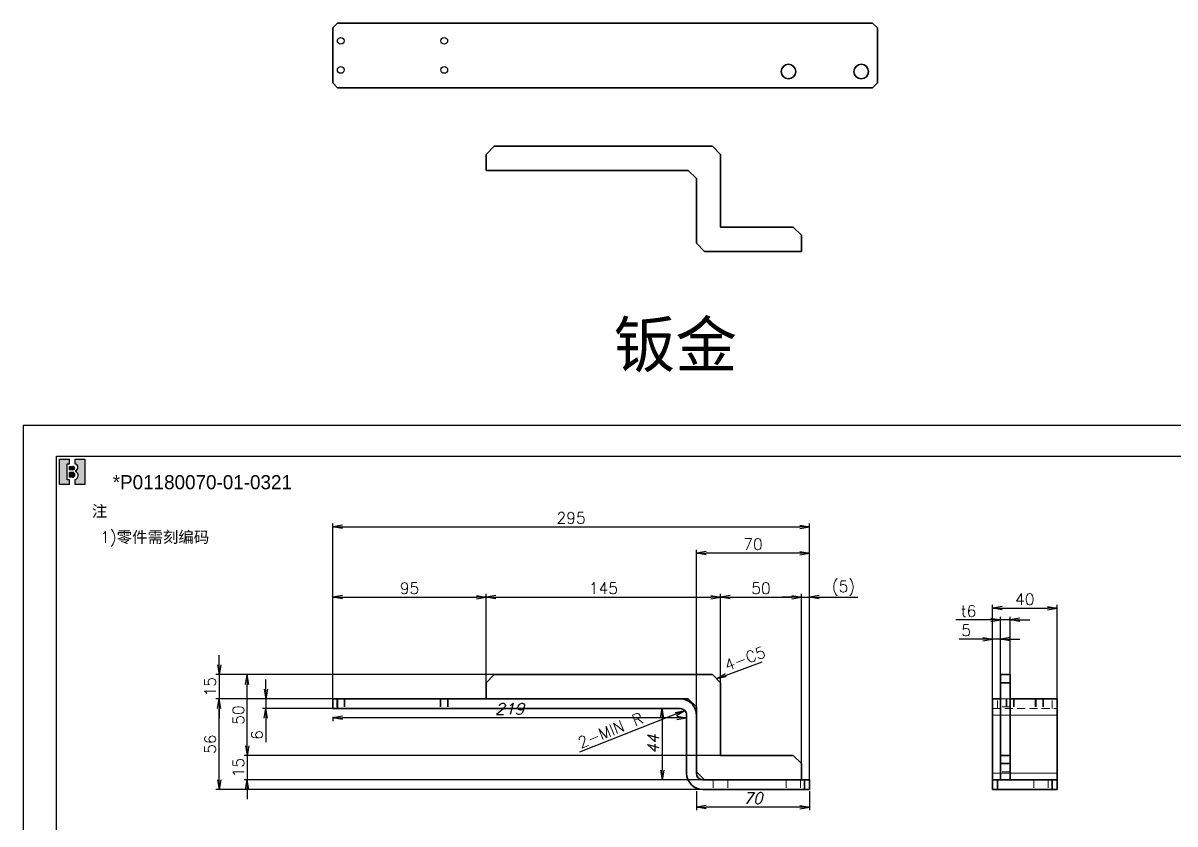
# Model space of a CAD drawing. Header units: inches. Extents: x 21 to 8642, y -3779 to 2137.
# Drawn here: x 2697 to 3410, y -2285 to -1790 of the extents above; entities that cross this region are included whole.
import ezdxf

# ---------------------------------------------------------------- set-up
doc = ezdxf.new("R2010")
doc.units = ezdxf.units.IN
doc.header["$MEASUREMENT"] = 0
doc.linetypes.add('HIDDEN-HOKUTO', pattern=[3.8, 2.5, -1.3])
doc.layers.add('AM_HID', color=1, linetype='HIDDEN-HOKUTO', lineweight=25)
doc.layers.add('title_frame', color=7, linetype='Continuous')
doc.layers.add('word_dim', color=253, linetype='Continuous')
doc.styles.add('DIM_FONT', font='romans.shx', dxfattribs={"oblique": 15})
doc.styles.get("Standard").update_dxf_attribs({"font": 'txt', "bigfont": 'gbcbig.shx'})
doc.dimstyles.new('SCALE-1-2$0', dxfattribs={"dimscale": 2, "dimtxt": 3.5, "dimasz": 3, "dimexe": 1, "dimexo": 0.5, "dimgap": 1, "dimtad": 3, "dimdec": 1, "dimdsep": 46, "dimtxsty": 'DIM_FONT', "dimblk1": 'OPEN', "dimblk2": 'OPEN', "dimsah": 1, "dimcen": 0, "dimclrd": 256, "dimclre": 256, "dimclrt": 7, "dimazin": 2, "dimtm": 1e-09, "dimtfac": 0.6, "dimtmove": 0, "dimatfit": 3, "dimldrblk": 'OPEN', "dimfxl": 1, "dimtolj": 2, "dimarcsym": 0})
doc.dimstyles.new('STANDARD1-2', dxfattribs={"dimscale": 2, "dimtxt": 3.5, "dimasz": 3, "dimexe": 1, "dimexo": 0, "dimgap": 1, "dimtad": 3, "dimdsep": 46, "dimtxsty": 'Standard', "dimblk1": 'OPEN', "dimblk2": 'OPEN', "dimsah": 1, "dimcen": 0, "dimclrd": 256, "dimclre": 256, "dimclrt": 3, "dimadec": 0, "dimazin": 0, "dimtfac": 1, "dimtmove": 0, "dimatfit": 3, "dimldrblk": 'OPEN', "dimfxl": 1, "dimtolj": 1, "dimtzin": 0, "dimarcsym": 0})

# ---------------------------------------------------------------- blocks, each defined once
blk = doc.blocks.new('B機密ﾏｰｸ')
blk.add_hatch(color=1).paths.add_polyline_path([(0.3999999986702711, 0.8149999997779807), (0.3999999986702711, 0.9999999997779806), (-1.3297288e-09, 0.9999999997779806), (-1.3297288e-09, -2.220193e-10), (0.3999999986702711, -2.220193e-10), (0.3999999986702711, 0.1849999997779807), (0.2999999986702711, 0.1849999997779807), (0.2999999986702711, 0.8149999997779807)])
h = blk.add_hatch(color=1)
edge = h.paths.add_edge_path()
edge.add_line((0.5999999986702714, 0.9999999997779806), (0.5999999986702718, 0.8142220507965398))
edge.add_arc((0.5849999986702712, 0.6699999997779816), 0.1449999999999991, -5.115907697472721e-13, 84.06222754839428, ccw=False)
edge.add_arc((0.5849999986702707, 0.6699999997779802), 0.1449999999999993, -69.82872865353448, 1.1368683772161603e-13, ccw=False)
edge.add_line((0.6349999986702715, 0.5338934238898192), (0.6349999986702711, 0.5120827805020305))
edge.add_arc((0.5699999986702688, 0.3549999997779789), 0.1700000000000021, 3.979039320256561e-13, 67.5204943905955, ccw=False)
edge.add_arc((0.5699999986702724, 0.3549999997779802), 0.1699999999999993, -79.83575137827683, 0, ccw=False)
edge.add_line((0.5999999986702714, 0.1876679944711657), (0.5999999986702714, -2.220192918400699e-10))
edge.add_line((0.5999999986702714, -2.220193e-10), (0.9999999986702712, -2.220193e-10))
edge.add_line((0.9999999986702712, -2.220193e-10), (0.9999999986702712, 0.9999999997779806))
edge.add_line((0.9999999986702712, 0.9999999997779806), (0.5999999986702714, 0.9999999997779806))
h = blk.add_hatch(color=1)
edge = h.paths.add_edge_path()
edge.add_arc((0.5299999986702706, 0.6449999997779808), 0.07, 359.9999999999989, 450)
edge.add_line((0.5299999986702706, 0.7149999997779806), (0.3999999986702711, 0.7149999997779806))
edge.add_line((0.3999999986702711, 0.7149999997779806), (0.3999999986702711, 0.5749999997779809))
edge.add_line((0.3999999986702711, 0.5749999997779809), (0.5299999986702701, 0.5749999997779809))
edge.add_arc((0.5299999986702701, 0.6449999997779808), 0.07, 270, 359.9999999999999)
h = blk.add_hatch(color=1)
edge = h.paths.add_edge_path()
edge.add_arc((0.5149999986702705, 0.3799999997779802), 0.095, 1.018e-13, 90)
edge.add_line((0.5149999986702705, 0.4749999997779804), (0.3999999986702711, 0.4749999997779808))
edge.add_line((0.3999999986702711, 0.4749999997779808), (0.3999999986702711, 0.2849999997779809))
edge.add_line((0.3999999986702711, 0.2849999997779809), (0.5149999986702718, 0.2849999997779809))
edge.add_arc((0.5149999986702718, 0.379999999777981), 0.095, 270, 360.0000000000003)
at = {"color": 1}
for p, q in [((-1.3297288e-09, -2.220193e-10), (-1.3297288e-09, 0.9999999997779806)), ((-1.3297288e-09, 0.9999999997779806), (0.3999999986702711, 0.9999999997779806)), ((0.3999999986702711, 0.8149999997779807), (0.3999999986702711, 0.9999999997779806)), ((0.5999999986702714, 0.9999999997779806), (0.5999999986702718, 0.8142220507965398)), ((0.5999999986702714, 0.9999999997779806), (0.9999999986702712, 0.9999999997779806)), ((0.9999999986702712, 0.9999999997779806), (0.9999999986702712, -2.220193e-10)), ((0.2999999986702711, 0.8149999997779807), (0.3999999986702711, 0.8149999997779807)), ((0.2999999986702711, 0.1849999997779807), (0.2999999986702711, 0.8149999997779807)), ((0.3999999986702711, 0.7149999997779806), (0.5299999986702706, 0.7149999997779806)), ((0.3999999986702711, 0.5749999997779809), (0.3999999986702711, 0.7149999997779806)), ((0.5299999986702701, 0.5749999997779809), (0.3999999986702711, 0.5749999997779809)), ((0.5149999986702705, 0.4749999997779804), (0.3999999986702711, 0.4749999997779808)), ((0.3999999986702711, 0.2849999997779809), (0.3999999986702711, 0.4749999997779808)), ((0.5699999986702711, 0.5249999997779802), (0.5699999986702716, 0.5249999997779807)), ((0.5999999986702705, 0.6449999997779794), (0.59999999867027, 0.6449999997779803)), ((0.6349999986702715, 0.5338934238898192), (0.6349999986702711, 0.5120827805020305)), ((0.7299999986702704, 0.6699999997779807), (0.7299999986702704, 0.6699999997779802)), ((0.3999999986702711, 0.1849999997779807), (0.2999999986702711, 0.1849999997779807)), ((0.5149999986702718, 0.2849999997779809), (0.3999999986702711, 0.2849999997779809)), ((0.3999999986702711, -2.220193e-10), (0.3999999986702711, 0.1849999997779807)), ((0.5999999986702714, 0.1876679944711657), (0.5999999986702714, -2.220193e-10)), ((0.6099999986702707, 0.3799999997779806), (0.609999998670272, 0.3799999997779815)), ((0.739999998670271, 0.3549999997779802), (0.739999998670271, 0.3549999997779802)), ((0.3999999986702711, -2.220193e-10), (-1.3297288e-09, -2.220193e-10)), ((0.9999999986702712, -2.220193e-10), (0.5999999986702714, -2.220193e-10))]:
    blk.add_line(p, q, dxfattribs=at)
for centre, radius, start, end in [((0.5149999986702705, 0.3799999997779802), 0.095, 1.018e-13, 90), ((0.5299999986702706, 0.6449999997779808), 0.07, 359.9999999999989, 90), ((0.5299999986702701, 0.6449999997779808), 0.07, 270, 359.9999999999999), ((0.5849999986702712, 0.6699999997779816), 0.1449999999999991, 359.9999999999995, 84.06222754839432), ((0.5849999986702707, 0.6699999997779802), 0.1449999999999993, 290.1712713464655, 1.781e-13), ((0.5699999986702688, 0.3549999997779789), 0.1700000000000021, 4.58e-13, 67.52049439059552), ((0.5149999986702718, 0.379999999777981), 0.095, 270, 2.799e-13), ((0.5699999986702724, 0.3549999997779802), 0.1699999999999993, 280.1642486217232, 0)]:
    blk.add_arc(centre, radius, start, end, dxfattribs=at)
blk.add_attdef('B機密ﾏｰｸ', (-0.0857467348302255, 1.074949466596297), '', height=0.2)
blk = doc.blocks.new('_Open')
at = {"color": 0, "lineweight": -2}
for p, q in [((-1, 0.1666666666666667), (0, 0)), ((-1, -0.1666666666666667), (0, 0)), ((0, 0), (-1, 0))]:
    blk.add_line(p, q, dxfattribs=at)
blk = doc.blocks.new('*D313')
at = {"layer": 'DEFPOINTS', "color": 0, "linetype": 'Continuous', "transparency": 16777216}
for p in [(3128.837087795506, -2145.112178772422), (2983.837087795506, -2198.040802310334), (3128.837087795506, -2198.040802310334)]:
    blk.add_point(p, dxfattribs=at)
at = {"layer": 'word_dim', "linetype": 'Continuous', "lineweight": -2, "transparency": 16777216}
for p, q in [((2983.837087795506, -2198.040802310334), (2983.837087795506, -2143.112178772422)), ((2989.837087795506, -2145.112178772422), (3122.837087795506, -2145.112178772422)), ((3128.837087795506, -2198.040802310334), (3128.837087795506, -2143.112178772422))]:
    blk.add_line(p, q, dxfattribs=at)
at = {"layer": 'word_dim', "linetype": 'Continuous', "lineweight": -2, "transparency": 16777216, "xscale": 6, "yscale": 6, "zscale": 6, "rotation": 180}
blk.add_blockref('_Open', (2983.837087795506, -2145.112178772422), dxfattribs=at)
at = {"layer": 'word_dim', "linetype": 'Continuous', "lineweight": -2, "transparency": 16777216, "xscale": 6, "yscale": 6, "zscale": 6}
blk.add_blockref('_Open', (3128.837087795506, -2145.112178772422), dxfattribs=at)
at = {"layer": 'word_dim', "color": 3, "linetype": 'Continuous', "transparency": 16777216, "insert": (3056.337087795506, -2139.612178772422), "char_height": 7, "attachment_point": 5}
blk.add_mtext('\\A1;145', dxfattribs=at)
blk = doc.blocks.new('*D314')
at = {"layer": 'DEFPOINTS', "color": 0, "linetype": 'Continuous', "transparency": 16777216}
for p in [(3113.837087795506, -2117.854643211551), (3113.837087795506, -2218.040802310334), (3183.837087795506, -2264.040771792756)]:
    blk.add_point(p, dxfattribs=at)
at = {"layer": 'word_dim', "linetype": 'Continuous', "lineweight": -2, "transparency": 16777216}
for p, q in [((3113.837087795506, -2218.040802310334), (3113.837087795506, -2115.854643211551)), ((3183.837087795506, -2264.040771792756), (3183.837087795506, -2115.854643211551)), ((3177.837087795506, -2117.854643211551), (3119.837087795506, -2117.854643211551))]:
    blk.add_line(p, q, dxfattribs=at)
at = {"layer": 'word_dim', "linetype": 'Continuous', "lineweight": -2, "transparency": 16777216, "xscale": 6, "yscale": 6, "zscale": 6, "rotation": 180}
blk.add_blockref('_Open', (3113.837087795506, -2117.854643211551), dxfattribs=at)
at = {"layer": 'word_dim', "linetype": 'Continuous', "lineweight": -2, "transparency": 16777216, "xscale": 6, "yscale": 6, "zscale": 6}
blk.add_blockref('_Open', (3183.837087795506, -2117.854643211551), dxfattribs=at)
at = {"layer": 'word_dim', "color": 3, "linetype": 'Continuous', "transparency": 16777216, "insert": (3148.837087795506, -2112.354643211551), "char_height": 7, "attachment_point": 5}
blk.add_mtext('\\A1;70', dxfattribs=at)
blk = doc.blocks.new('*D315')
at = {"layer": 'DEFPOINTS', "color": 0, "linetype": 'Continuous', "transparency": 16777216}
for p in [(2818.539845068382, -2208.040802310334), (2888.837087795506, -2208.040802310334), (3183.837087795506, -2264.040771792756)]:
    blk.add_point(p, dxfattribs=at)
at = {"layer": 'word_dim', "linetype": 'Continuous', "lineweight": -2, "transparency": 16777216}
for p, q in [((2888.837087795506, -2208.040802310334), (2816.539845068382, -2208.040802310334)), ((2818.539845068382, -2258.040771792755), (2818.539845068382, -2214.040802310334)), ((3183.837087795506, -2264.040771792756), (2816.539845068382, -2264.040771792755))]:
    blk.add_line(p, q, dxfattribs=at)
at = {"layer": 'word_dim', "linetype": 'Continuous', "lineweight": -2, "transparency": 16777216, "xscale": 6, "yscale": 6, "zscale": 6}
for p, rotation in [((2818.539845068382, -2208.040802310334), 90), ((2818.539845068382, -2264.040771792755), 270)]:
    blk.add_blockref('_Open', p, dxfattribs=dict(at, rotation=rotation))
at = {"layer": 'word_dim', "color": 3, "linetype": 'Continuous', "transparency": 16777216, "insert": (2813.039845068383, -2236.040787051544), "char_height": 7, "attachment_point": 5, "rotation": 90}
blk.add_mtext('\\A1;56', dxfattribs=at)
blk = doc.blocks.new('*D316')
at = {"layer": 'DEFPOINTS', "color": 0, "linetype": 'Continuous', "transparency": 16777216}
for p in [(3178.837087795506, -2145.112178772422), (3128.837087795506, -2243.040771792756), (3178.837087795506, -2248.040771792756)]:
    blk.add_point(p, dxfattribs=at)
at = {"layer": 'word_dim', "linetype": 'Continuous', "lineweight": -2, "transparency": 16777216}
for p, q in [((3128.837087795506, -2243.040771792756), (3128.837087795506, -2143.112178772422)), ((3134.837087795506, -2145.112178772422), (3172.837087795506, -2145.112178772422)), ((3178.837087795506, -2248.040771792756), (3178.837087795506, -2143.112178772422))]:
    blk.add_line(p, q, dxfattribs=at)
at = {"layer": 'word_dim', "linetype": 'Continuous', "lineweight": -2, "transparency": 16777216, "xscale": 6, "yscale": 6, "zscale": 6, "rotation": 180}
blk.add_blockref('_Open', (3128.837087795506, -2145.112178772422), dxfattribs=at)
at = {"layer": 'word_dim', "linetype": 'Continuous', "lineweight": -2, "transparency": 16777216, "xscale": 6, "yscale": 6, "zscale": 6}
blk.add_blockref('_Open', (3178.837087795506, -2145.112178772422), dxfattribs=at)
at = {"layer": 'word_dim', "color": 3, "linetype": 'Continuous', "transparency": 16777216, "insert": (3153.837087795506, -2139.612178772422), "char_height": 7, "attachment_point": 5}
blk.add_mtext('\\A1;50', dxfattribs=at)
blk = doc.blocks.new('*D317')
at = {"layer": 'DEFPOINTS', "color": 0, "linetype": 'Continuous', "transparency": 16777216}
for p in [(2988.837087795506, -2193.040802310334), (2818.539845068382, -2208.040802310334), (2983.837087795506, -2208.040802310334)]:
    blk.add_point(p, dxfattribs=at)
at = {"layer": 'word_dim', "linetype": 'Continuous', "lineweight": -2, "transparency": 16777216}
for p, q in [((2818.539845068382, -2187.040802310334), (2818.539845068382, -2181.040802310334)), ((2988.837087795506, -2193.040802310334), (2816.539845068382, -2193.040802310334)), ((2818.539845068382, -2193.040802310334), (2818.539845068382, -2208.040802310334)), ((2983.837087795506, -2208.040802310334), (2816.539845068382, -2208.040802310334)), ((2818.539845068382, -2214.040802310334), (2818.539845068382, -2220.040802310334))]:
    blk.add_line(p, q, dxfattribs=at)
at = {"layer": 'word_dim', "linetype": 'Continuous', "lineweight": -2, "transparency": 16777216, "xscale": 6, "yscale": 6, "zscale": 6}
for p, rotation in [((2818.539845068382, -2193.040802310334), 270), ((2818.539845068382, -2208.040802310334), 90)]:
    blk.add_blockref('_Open', p, dxfattribs=dict(at, rotation=rotation))
at = {"layer": 'word_dim', "color": 3, "linetype": 'Continuous', "transparency": 16777216, "insert": (2813.039845068383, -2200.540802310333), "char_height": 7, "attachment_point": 5, "rotation": 90}
blk.add_mtext('\\A1;15', dxfattribs=at)
blk = doc.blocks.new('*D318')
at = {"layer": 'DEFPOINTS', "color": 0, "linetype": 'Continuous', "transparency": 16777216}
for p in [(2835.983044807919, -2193.040802310333), (3123.837087795506, -2193.040802310334), (3128.837087795506, -2243.040771792756)]:
    blk.add_point(p, dxfattribs=at)
at = {"layer": 'word_dim', "linetype": 'Continuous', "lineweight": -2, "transparency": 16777216}
for p, q in [((3123.837087795506, -2193.040802310334), (2833.983044807919, -2193.040802310333)), ((2835.983044807919, -2237.040771792755), (2835.983044807919, -2199.040802310333)), ((3128.837087795506, -2243.040771792756), (2833.983044807919, -2243.040771792755))]:
    blk.add_line(p, q, dxfattribs=at)
at = {"layer": 'word_dim', "linetype": 'Continuous', "lineweight": -2, "transparency": 16777216, "xscale": 6, "yscale": 6, "zscale": 6}
for p, rotation in [((2835.983044807919, -2193.040802310333), 90), ((2835.983044807919, -2243.040771792755), 270)]:
    blk.add_blockref('_Open', p, dxfattribs=dict(at, rotation=rotation))
at = {"layer": 'word_dim', "color": 3, "linetype": 'Continuous', "transparency": 16777216, "insert": (2830.48304480792, -2218.040787051544), "char_height": 7, "attachment_point": 5, "rotation": 90}
blk.add_mtext('\\A1;50', dxfattribs=at)
blk = doc.blocks.new('*D319')
at = {"layer": 'DEFPOINTS', "color": 0, "linetype": 'Continuous', "transparency": 16777216}
for p in [(3128.837087795506, -2243.040771792756), (2835.983044807919, -2258.040771792755), (3178.837087795506, -2258.040771792756)]:
    blk.add_point(p, dxfattribs=at)
at = {"layer": 'word_dim', "linetype": 'Continuous', "lineweight": -2, "transparency": 16777216}
for p, q in [((2835.983044807919, -2237.040771792755), (2835.983044807919, -2231.040771792755)), ((3128.837087795506, -2243.040771792756), (2833.983044807919, -2243.040771792755)), ((2835.983044807919, -2243.040771792755), (2835.983044807919, -2258.040771792755)), ((3178.837087795506, -2258.040771792756), (2833.983044807919, -2258.040771792755)), ((2835.983044807919, -2264.040771792755), (2835.983044807919, -2270.040771792755))]:
    blk.add_line(p, q, dxfattribs=at)
at = {"layer": 'word_dim', "linetype": 'Continuous', "lineweight": -2, "transparency": 16777216, "xscale": 6, "yscale": 6, "zscale": 6}
for p, rotation in [((2835.983044807919, -2243.040771792755), 270), ((2835.983044807919, -2258.040771792755), 90)]:
    blk.add_blockref('_Open', p, dxfattribs=dict(at, rotation=rotation))
at = {"layer": 'word_dim', "color": 3, "linetype": 'Continuous', "transparency": 16777216, "insert": (2830.48304480792, -2250.540771792755), "char_height": 7, "attachment_point": 5, "rotation": 90}
blk.add_mtext('\\A1;15', dxfattribs=at)
blk = doc.blocks.new('*D320')
at = {"layer": 'DEFPOINTS', "color": 0, "linetype": 'Continuous', "transparency": 16777216}
for p in [(2847.513915625662, -2208.040802310334), (2888.837087795506, -2208.040802310334), (2888.837087795506, -2214.040802310334)]:
    blk.add_point(p, dxfattribs=at)
at = {"layer": 'word_dim', "linetype": 'Continuous', "lineweight": -2, "transparency": 16777216}
for p, q in [((2847.513915625662, -2202.040802310334), (2847.513915625662, -2196.040802310334)), ((2888.837087795506, -2208.040802310334), (2845.513915625662, -2208.040802310334)), ((2847.513915625662, -2208.040802310334), (2847.513915625662, -2214.040802310334)), ((2888.837087795506, -2214.040802310334), (2845.513915625662, -2214.040802310334)), ((2847.513915625662, -2220.040802310334), (2847.513915625662, -2234.707468977003))]:
    blk.add_line(p, q, dxfattribs=at)
at = {"layer": 'word_dim', "linetype": 'Continuous', "lineweight": -2, "transparency": 16777216, "xscale": 6, "yscale": 6, "zscale": 6}
for p, rotation in [((2847.513915625662, -2208.040802310334), 270), ((2847.513915625662, -2214.040802310334), 90)]:
    blk.add_blockref('_Open', p, dxfattribs=dict(at, rotation=rotation))
at = {"layer": 'word_dim', "color": 3, "linetype": 'Continuous', "transparency": 16777216, "insert": (2842.013915625663, -2230.374135643669), "char_height": 7, "attachment_point": 5, "rotation": 90}
blk.add_mtext('\\A1;6', dxfattribs=at)
blk = doc.blocks.new('*D321')
at = {"layer": 'DEFPOINTS', "color": 0, "linetype": 'Continuous', "transparency": 16777216}
for p in [(2983.837087795506, -2145.112178772422), (2888.837087795506, -2208.040802310334), (2983.837087795506, -2208.040802310334)]:
    blk.add_point(p, dxfattribs=at)
at = {"layer": 'word_dim', "linetype": 'Continuous', "lineweight": -2, "transparency": 16777216}
for p, q in [((2888.837087795506, -2208.040802310334), (2888.837087795506, -2143.112178772422)), ((2894.837087795506, -2145.112178772422), (2977.837087795506, -2145.112178772422)), ((2983.837087795506, -2208.040802310334), (2983.837087795506, -2143.112178772422))]:
    blk.add_line(p, q, dxfattribs=at)
at = {"layer": 'word_dim', "linetype": 'Continuous', "lineweight": -2, "transparency": 16777216, "xscale": 6, "yscale": 6, "zscale": 6, "rotation": 180}
blk.add_blockref('_Open', (2888.837087795506, -2145.112178772422), dxfattribs=at)
at = {"layer": 'word_dim', "linetype": 'Continuous', "lineweight": -2, "transparency": 16777216, "xscale": 6, "yscale": 6, "zscale": 6}
blk.add_blockref('_Open', (2983.837087795506, -2145.112178772422), dxfattribs=at)
at = {"layer": 'word_dim', "color": 3, "linetype": 'Continuous', "transparency": 16777216, "insert": (2936.337087795506, -2139.612178772422), "char_height": 7, "attachment_point": 5}
blk.add_mtext('\\A1;95', dxfattribs=at)
blk = doc.blocks.new('*D322')
at = {"layer": 'DEFPOINTS', "color": 0, "linetype": 'Continuous', "transparency": 16777216}
for p in [(3183.837087795506, -2145.112178772422), (3178.837087795506, -2248.040771792756), (3183.837087795506, -2258.040771792756)]:
    blk.add_point(p, dxfattribs=at)
at = {"layer": 'word_dim', "linetype": 'Continuous', "lineweight": -2, "transparency": 16777216}
for p, q in [((3172.837087795506, -2145.112178772422), (3166.837087795506, -2145.112178772422)), ((3178.837087795506, -2248.040771792756), (3178.837087795506, -2143.112178772422)), ((3178.837087795506, -2145.112178772422), (3183.837087795506, -2145.112178772422)), ((3183.837087795506, -2258.040771792756), (3183.837087795506, -2143.112178772422)), ((3189.837087795506, -2145.112178772422), (3213.837087795506, -2145.112178772422))]:
    blk.add_line(p, q, dxfattribs=at)
at = {"layer": 'word_dim', "linetype": 'Continuous', "lineweight": -2, "transparency": 16777216, "xscale": 6, "yscale": 6, "zscale": 6}
blk.add_blockref('_Open', (3178.837087795506, -2145.112178772422), dxfattribs=at)
at = {"layer": 'word_dim', "linetype": 'Continuous', "lineweight": -2, "transparency": 16777216, "xscale": 6, "yscale": 6, "zscale": 6, "rotation": 180}
blk.add_blockref('_Open', (3183.837087795506, -2145.112178772422), dxfattribs=at)
at = {"layer": 'word_dim', "color": 3, "linetype": 'Continuous', "transparency": 16777216, "insert": (3204.837087795506, -2139.612178772422), "char_height": 7, "attachment_point": 5}
blk.add_mtext('\\A1;(5)', dxfattribs=at)
blk = doc.blocks.new('*D323')
at = {"layer": 'DEFPOINTS', "color": 0, "linetype": 'Continuous', "transparency": 16777216}
for p in [(3337.061697170506, -2151.952396863941), (3297.061697170506, -2208.040802310334), (3337.061697170506, -2208.040802310334)]:
    blk.add_point(p, dxfattribs=at)
at = {"layer": 'word_dim', "linetype": 'Continuous', "lineweight": -2, "transparency": 16777216}
for p, q in [((3297.061697170506, -2208.040802310334), (3297.061697170506, -2149.952396863941)), ((3303.061697170506, -2151.952396863941), (3331.061697170506, -2151.952396863941)), ((3337.061697170506, -2208.040802310334), (3337.061697170506, -2149.952396863941))]:
    blk.add_line(p, q, dxfattribs=at)
at = {"layer": 'word_dim', "linetype": 'Continuous', "lineweight": -2, "transparency": 16777216, "xscale": 6, "yscale": 6, "zscale": 6, "rotation": 180}
blk.add_blockref('_Open', (3297.061697170506, -2151.952396863941), dxfattribs=at)
at = {"layer": 'word_dim', "linetype": 'Continuous', "lineweight": -2, "transparency": 16777216, "xscale": 6, "yscale": 6, "zscale": 6}
blk.add_blockref('_Open', (3337.061697170506, -2151.952396863941), dxfattribs=at)
at = {"layer": 'word_dim', "color": 3, "linetype": 'Continuous', "transparency": 16777216, "insert": (3317.061697170506, -2146.452396863941), "char_height": 7, "attachment_point": 5}
blk.add_mtext('\\A1;40', dxfattribs=at)
blk = doc.blocks.new('*D324')
at = {"layer": 'DEFPOINTS', "color": 0, "linetype": 'Continuous', "transparency": 16777216}
for p in [(3302.061697170506, -2171.100950259293), (3302.061697170506, -2193.040802310334), (3297.061697170506, -2208.040802310334)]:
    blk.add_point(p, dxfattribs=at)
at = {"layer": 'word_dim', "linetype": 'Continuous', "lineweight": -2, "transparency": 16777216}
for p, q in [((3291.061697170506, -2171.100950259293), (3276.395030503837, -2171.100950259293)), ((3297.061697170506, -2208.040802310334), (3297.061697170506, -2169.100950259293)), ((3302.061697170506, -2171.100950259293), (3297.061697170506, -2171.100950259293)), ((3302.061697170506, -2193.040802310334), (3302.061697170506, -2169.100950259293)), ((3308.061697170506, -2171.100950259293), (3314.061697170506, -2171.100950259293))]:
    blk.add_line(p, q, dxfattribs=at)
at = {"layer": 'word_dim', "linetype": 'Continuous', "lineweight": -2, "transparency": 16777216, "xscale": 6, "yscale": 6, "zscale": 6}
blk.add_blockref('_Open', (3297.061697170506, -2171.100950259293), dxfattribs=at)
at = {"layer": 'word_dim', "linetype": 'Continuous', "lineweight": -2, "transparency": 16777216, "xscale": 6, "yscale": 6, "zscale": 6, "rotation": 180}
blk.add_blockref('_Open', (3302.061697170506, -2171.100950259293), dxfattribs=at)
at = {"layer": 'word_dim', "color": 3, "linetype": 'Continuous', "transparency": 16777216, "insert": (3280.72836383717, -2165.600950259293), "char_height": 7, "attachment_point": 5}
blk.add_mtext('\\A1;5', dxfattribs=at)
blk = doc.blocks.new('*D325')
at = {"layer": 'DEFPOINTS', "color": 0, "linetype": 'Continuous', "transparency": 16777216}
for p in [(3308.061697170506, -2159.206766139472), (3302.061697170506, -2193.040802310334), (3308.061697170506, -2193.040802310334)]:
    blk.add_point(p, dxfattribs=at)
at = {"layer": 'word_dim', "linetype": 'Continuous', "lineweight": -2, "transparency": 16777216}
for p, q in [((3296.061697170506, -2159.206766139472), (3274.395030503839, -2159.206766139472)), ((3302.061697170506, -2193.040802310334), (3302.061697170506, -2157.206766139472)), ((3308.061697170506, -2159.206766139472), (3302.061697170506, -2159.206766139472)), ((3308.061697170506, -2193.040802310334), (3308.061697170506, -2157.206766139472)), ((3314.061697170506, -2159.206766139472), (3320.061697170506, -2159.206766139472))]:
    blk.add_line(p, q, dxfattribs=at)
at = {"layer": 'word_dim', "linetype": 'Continuous', "lineweight": -2, "transparency": 16777216, "xscale": 6, "yscale": 6, "zscale": 6}
blk.add_blockref('_Open', (3302.061697170506, -2159.206766139472), dxfattribs=at)
at = {"layer": 'word_dim', "linetype": 'Continuous', "lineweight": -2, "transparency": 16777216, "xscale": 6, "yscale": 6, "zscale": 6, "rotation": 180}
blk.add_blockref('_Open', (3308.061697170506, -2159.206766139472), dxfattribs=at)
at = {"layer": 'word_dim', "color": 3, "linetype": 'Continuous', "transparency": 16777216, "insert": (3282.228363837172, -2153.706766139472), "char_height": 7, "attachment_point": 5}
blk.add_mtext('\\A1;t6', dxfattribs=at)
blk = doc.blocks.new('*D336')
at = {"layer": 'DEFPOINTS', "color": 0, "linetype": 'Continuous', "ltscale": 2, "transparency": 16777216}
for p in [(3183.837087795506, -2101.620874797707), (2888.837087795506, -2208.040802310334), (3183.837087795506, -2258.040771792756)]:
    blk.add_point(p, dxfattribs=at)
at = {"layer": 'word_dim', "linetype": 'Continuous', "lineweight": -2, "ltscale": 2, "transparency": 16777216}
for p, q in [((2888.837087795506, -2208.040802310334), (2888.837087795506, -2099.620874797707)), ((2894.837087795506, -2101.620874797707), (3177.837087795506, -2101.620874797707)), ((3183.837087795506, -2258.040771792756), (3183.837087795506, -2099.620874797707))]:
    blk.add_line(p, q, dxfattribs=at)
at = {"layer": 'word_dim', "linetype": 'Continuous', "lineweight": -2, "ltscale": 2, "transparency": 16777216, "xscale": 6, "yscale": 6, "zscale": 6, "rotation": 180}
blk.add_blockref('_Open', (2888.837087795506, -2101.620874797707), dxfattribs=at)
at = {"layer": 'word_dim', "linetype": 'Continuous', "lineweight": -2, "ltscale": 2, "transparency": 16777216, "xscale": 6, "yscale": 6, "zscale": 6}
blk.add_blockref('_Open', (3183.837087795506, -2101.620874797707), dxfattribs=at)
at = {"layer": 'word_dim', "color": 3, "linetype": 'Continuous', "ltscale": 2, "transparency": 16777216, "insert": (3036.337087795506, -2096.120874797707), "char_height": 7, "attachment_point": 5}
blk.add_mtext('\\A1;295', dxfattribs=at)
blk = doc.blocks.new('*D365')
at = {"lineweight": -2, "transparency": 16777216}
for p, q in [((2888.837087795506, -2219.040802310333), (2888.837087795506, -2221.738891526113)), ((3101.837087795506, -2219.738891526113), (2894.837087795506, -2219.738891526113)), ((3107.837087795506, -2219.040802310334), (3107.837087795506, -2221.738891526113))]:
    blk.add_line(p, q, dxfattribs=at)
at = {"layer": 'DEFPOINTS', "color": 0, "transparency": 16777216}
for p in [(2888.837087795506, -2218.040802310333), (2888.837087795506, -2219.738891526113), (3107.837087795506, -2218.040802310334)]:
    blk.add_point(p, dxfattribs=at)
at = {"lineweight": -2, "transparency": 16777216, "xscale": 6, "yscale": 6, "zscale": 6, "rotation": 180}
blk.add_blockref('_Open', (2888.837087795506, -2219.738891526113), dxfattribs=at)
at = {"lineweight": -2, "transparency": 16777216, "xscale": 6, "yscale": 6, "zscale": 6}
blk.add_blockref('_Open', (3107.837087795506, -2219.738891526113), dxfattribs=at)
at = {"color": 7, "transparency": 16777216, "insert": (2998.337087795506, -2214.238891526113), "char_height": 7, "attachment_point": 5, "style": 'DIM_FONT'}
blk.add_mtext('\\A2;219', dxfattribs=at)
blk = doc.blocks.new('*D366')
at = {"lineweight": -2, "transparency": 16777216}
for p, q in [((3102.837087620665, -2214.040802310334), (3090.647308412281, -2214.040802310334)), ((3092.647308412281, -2220.040802310334), (3092.647308412281, -2252.040771792756)), ((3102.837087620665, -2258.040771792756), (3090.647308412281, -2258.040771792756))]:
    blk.add_line(p, q, dxfattribs=at)
at = {"layer": 'DEFPOINTS', "color": 0, "transparency": 16777216}
for p in [(3103.837087620665, -2214.040802310334), (3092.647308412281, -2258.040771792756), (3103.837087620665, -2258.040771792756)]:
    blk.add_point(p, dxfattribs=at)
at = {"lineweight": -2, "transparency": 16777216, "xscale": 6, "yscale": 6, "zscale": 6}
for p, rotation in [((3092.647308412281, -2214.040802310334), 90), ((3092.647308412281, -2258.040771792756), 270)]:
    blk.add_blockref('_Open', p, dxfattribs=dict(at, rotation=rotation))
at = {"color": 7, "transparency": 16777216, "insert": (3087.147308412281, -2236.040787051544), "char_height": 7, "attachment_point": 5, "rotation": 90, "style": 'DIM_FONT'}
blk.add_mtext('\\A2;44', dxfattribs=at)
blk = doc.blocks.new('*D367')
at = {"lineweight": -2, "transparency": 16777216}
for p, q in [((3113.837088669712, -2265.040771792756), (3113.837088669712, -2276.947819663737)), ((3183.837087795506, -2265.040771792756), (3183.837087795506, -2276.947819663737)), ((3177.837087795506, -2274.947819663737), (3119.837088669712, -2274.947819663737))]:
    blk.add_line(p, q, dxfattribs=at)
at = {"layer": 'DEFPOINTS', "color": 0, "transparency": 16777216}
for p in [(3113.837088669712, -2264.040771792756), (3183.837087795506, -2264.040771792756), (3113.837088669712, -2274.947819663737)]:
    blk.add_point(p, dxfattribs=at)
at = {"lineweight": -2, "transparency": 16777216, "xscale": 6, "yscale": 6, "zscale": 6, "rotation": 180}
blk.add_blockref('_Open', (3113.837088669712, -2274.947819663737), dxfattribs=at)
at = {"lineweight": -2, "transparency": 16777216, "xscale": 6, "yscale": 6, "zscale": 6}
blk.add_blockref('_Open', (3183.837087795506, -2274.947819663737), dxfattribs=at)
at = {"color": 7, "transparency": 16777216, "insert": (3148.837088232609, -2269.447819663737), "char_height": 7, "attachment_point": 5, "style": 'DIM_FONT'}
blk.add_mtext('\\A2;70', dxfattribs=at)

msp = doc.modelspace()

# ---------------------------------------------------------------- linework, layer by layer
at = {"color": 7, "lineweight": 35, "ltscale": 0.1060660171779821}
for p, q in [((2888.837087795506, -1793.046294340304), (2891.837087795506, -1790.046294340304)), ((3225.837087795506, -1793.046294340304), (3222.837087795506, -1790.046294340304)), ((2891.837087795506, -1830.046294340304), (2888.837087795506, -1827.046294340304)), ((3225.837087795506, -1827.046294340304), (3222.837087795506, -1830.046294340304))]:
    msp.add_line(p, q, dxfattribs=at)
at = {"color": 7, "lineweight": 35}
for p, q in [((2888.837087795506, -1793.046294340304), (2888.837087795506, -1827.046294340304)), ((3103.837087795506, -1790.046294340304), (2891.837087795506, -1790.046294340304)), ((3222.837087795505, -1790.046294340303), (3117.837087795506, -1790.046294340304)), ((3225.837087795506, -1793.046294340304), (3225.837087795506, -1827.046294340304)), ((3103.837087795506, -1830.046294340304), (2891.837087795506, -1830.046294340304)), ((3222.837087795506, -1830.046294340303), (3117.837087795506, -1830.046294340304)), ((3123.837087795506, -1866.265003775006), (2988.837087795506, -1866.265003775006)), ((3128.837087795506, -1916.264973257428), (3128.837087795506, -1871.265003775006)), ((3108.837087795506, -1881.265003775006), (2983.837087795506, -1881.265003775006)), ((3113.837087795506, -1926.264973257428), (3113.837087795506, -1886.265003775006)), ((3173.837087795506, -1916.264973257428), (3128.837087795506, -1916.264973257428)), ((3178.837087795506, -1931.264973257428), (3118.837087795506, -1931.264973257428)), ((3123.837087795506, -2193.040802310334), (2988.837087795506, -2193.040802310334)), ((3128.837087795506, -2243.040771792756), (3128.837087795506, -2198.040802310334)), ((3302.061697170506, -2243.040771792756), (3302.061697170506, -2198.040802310334)), ((3308.061697170506, -2243.040771792756), (3308.061697170506, -2198.040802310334)), ((3103.837087795506, -2208.040802310334), (2891.837087795506, -2208.040802310334)), ((3108.837087795506, -2208.040802310334), (2983.837087795506, -2208.040802310334)), ((3308.061697170506, -2208.040802310334), (3337.061697170506, -2208.040802310334)), ((3103.837087795506, -2214.040802310334), (2891.837087795506, -2214.040802310334)), ((3113.837087795506, -2253.040771792756), (3113.837087795506, -2213.040802310334)), ((3107.837087795506, -2254.040771792756), (3107.837087795506, -2218.040802310334)), ((3113.837087795506, -2254.040771792756), (3113.837087795506, -2218.040802310334)), ((3297.061697170506, -2254.040771792756), (3297.061697170506, -2218.040802310334)), ((3337.061697170506, -2254.040771792756), (3337.061697170506, -2218.040802310334)), ((3173.837087795506, -2243.040771792756), (3128.837087795506, -2243.040771792756)), ((3180.837087795506, -2258.040771792756), (3117.837087795506, -2258.040771792756)), ((3178.837087795506, -2258.040771792756), (3118.837087795506, -2258.040771792756)), ((3300.061697170506, -2258.040771792756), (3334.061697170506, -2258.040771792756)), ((3180.837087795506, -2264.040771792756), (3117.837087795506, -2264.040771792756)), ((3300.061697170506, -2264.040771792756), (3334.061697170506, -2264.040771792756))]:
    msp.add_line(p, q, dxfattribs=at)
at = {"color": 7, "lineweight": 35, "ltscale": 0.1}
for p, q in [((3107.837087795506, -1790.046294340304), (3103.837087795506, -1790.046294340304)), ((3107.837087795506, -1830.046294340304), (3103.837087795506, -1830.046294340304)), ((3297.061697170506, -2254.040771792756), (3297.061697170506, -2258.040771792756)), ((3337.061697170506, -2254.040771792756), (3337.061697170506, -2258.040771792756))]:
    msp.add_line(p, q, dxfattribs=at)
at = {"color": 7, "lineweight": 35, "ltscale": 0.25}
for p, q in [((3117.837087795506, -1790.046294340304), (3107.837087795506, -1790.046294340304)), ((3117.837087795506, -1830.046294340304), (3107.837087795506, -1830.046294340304)), ((2983.837087795506, -1871.265003775006), (2983.837087795506, -1881.265003775006)), ((3178.837087795506, -1931.264973257428), (3178.837087795506, -1921.264973257428)), ((2983.837087795506, -2198.040802310334), (2983.837087795506, -2208.040802310334)), ((3297.061697170506, -2208.040802310334), (3297.061697170506, -2218.040802310334)), ((3337.061697170506, -2208.040802310334), (3337.061697170506, -2218.040802310334)), ((3178.837087795506, -2258.040771792756), (3178.837087795506, -2248.040771792756)), ((3302.061697170506, -2258.040771792756), (3302.061697170506, -2248.040771792756)), ((3308.061697170506, -2258.040771792756), (3308.061697170506, -2248.040771792756))]:
    msp.add_line(p, q, dxfattribs=at)
at = {"color": 7, "lineweight": 35, "ltscale": 0.1767766952966369}
for p, q in [((2983.837087795506, -1871.265003775006), (2988.837087795506, -1866.265003775006)), ((3123.837087795506, -1866.265003775006), (3128.837087795506, -1871.265003775006)), ((3108.837087795506, -1881.265003775006), (3113.837087795506, -1886.265003775006)), ((3178.837087795506, -1921.264973257428), (3173.837087795506, -1916.264973257428)), ((3118.837087795506, -1931.264973257428), (3113.837087795506, -1926.264973257428)), ((2983.837087795506, -2198.040802310334), (2988.837087795506, -2193.040802310334)), ((3123.837087795506, -2193.040802310334), (3128.837087795506, -2198.040802310334)), ((3108.837087795506, -2208.040802310334), (3113.837087795506, -2213.040802310334)), ((3178.837087795506, -2248.040771792756), (3173.837087795506, -2243.040771792756)), ((3118.837087795506, -2258.040771792756), (3113.837087795506, -2253.040771792756))]:
    msp.add_line(p, q, dxfattribs=at)
at = {"color": 7, "lineweight": 35, "ltscale": 0.15}
for p, q in [((3308.061697170506, -2193.040802310334), (3302.061697170506, -2193.040802310334)), ((3308.061697170506, -2198.040802310334), (3302.061697170506, -2198.040802310334)), ((2888.837087795506, -2214.040802310334), (2888.837087795506, -2208.040802310334)), ((2891.837087795506, -2214.040802310334), (2891.837087795506, -2208.040802310334)), ((3308.061697170506, -2243.040771792756), (3302.061697170506, -2243.040771792756)), ((3308.061697170506, -2248.040771792756), (3302.061697170506, -2248.040771792756)), ((3180.837087795506, -2258.040771792756), (3180.837087795506, -2264.040771792756)), ((3183.837087795506, -2258.040771792756), (3183.837087795506, -2264.040771792756)), ((3297.061697170506, -2258.040771792756), (3297.061697170506, -2264.040771792756)), ((3300.061697170506, -2258.040771792756), (3300.061697170506, -2264.040771792756)), ((3334.061697170506, -2258.040771792756), (3334.061697170506, -2264.040771792756)), ((3337.061697170506, -2258.040771792756), (3337.061697170506, -2264.040771792756))]:
    msp.add_line(p, q, dxfattribs=at)
at = {"color": 7, "lineweight": 35, "ltscale": 0.125}
for p, q in [((3302.061697170506, -2193.040802310334), (3302.061697170506, -2198.040802310334)), ((3308.061697170506, -2193.040802310334), (3308.061697170506, -2198.040802310334)), ((3297.061697170506, -2208.040802310334), (3302.061697170506, -2208.040802310334)), ((3302.061697170506, -2248.040771792756), (3302.061697170506, -2243.040771792756)), ((3308.061697170506, -2248.040771792756), (3308.061697170506, -2243.040771792756))]:
    msp.add_line(p, q, dxfattribs=at)
at = {"color": 7, "lineweight": 35, "ltscale": 0.075}
for p, q in [((2888.837087795506, -2208.040802310334), (2891.837087795506, -2208.040802310334)), ((2888.837087795506, -2214.040802310334), (2891.837087795506, -2214.040802310334)), ((3183.837087795506, -2258.040771792756), (3180.837087795506, -2258.040771792756)), ((3300.061697170506, -2258.040771792756), (3297.061697170506, -2258.040771792756)), ((3334.061697170506, -2258.040771792756), (3337.061697170506, -2258.040771792756)), ((3183.837087795506, -2264.040771792756), (3180.837087795506, -2264.040771792756)), ((3300.061697170506, -2264.040771792756), (3297.061697170506, -2264.040771792756)), ((3334.061697170506, -2264.040771792756), (3337.061697170506, -2264.040771792756))]:
    msp.add_line(p, q, dxfattribs=at)
at = {"color": 7, "lineweight": 13, "ltscale": 0.125}
for p, q in [((3297.061697170506, -2218.040802310334), (3302.061697170506, -2218.040802310334)), ((3297.061697170506, -2254.040771792756), (3302.061697170506, -2254.040771792756))]:
    msp.add_line(p, q, dxfattribs=at)
at = {"color": 7, "lineweight": 13}
for p, q in [((3308.061697170506, -2218.040802310334), (3337.061697170506, -2218.040802310334)), ((3308.061697170506, -2254.040771792756), (3337.061697170506, -2254.040771792756))]:
    msp.add_line(p, q, dxfattribs=at)
for centre in [(2893.837087795506, -1801.046294340304), (2957.837087795506, -1801.046294340304), (2893.837087795506, -1819.046294340304), (2957.837087795506, -1819.046294340304)]:
    msp.add_circle(centre, 2.1)
at = {"color": 7, "lineweight": 35}
for centre in [(3170.837087795506, -1820.046294340304), (3215.837087795506, -1820.046294340304)]:
    msp.add_circle(centre, 4.500000000000001, dxfattribs=at)
for centre, radius, start, end in [((3103.837087795506, -2218.040802310334), 10, 0, 90.0000025044166), ((3103.837087795506, -2218.040802310334), 4, 0, 90.0000025044166), ((3117.837087795506, -2254.040771792756), 10, 180.0000050088332, 269.9999974955834), ((3117.837087795506, -2254.040771792756), 4, 180.0000050088332, 269.9999974955834)]:
    msp.add_arc(centre, radius, start, end, dxfattribs=at)
at = {"layer": 'AM_HID', "lineweight": 13, "ltscale": 2}
for p, q in [((3302.061697170506, -2198.040802310334), (3308.061697170506, -2198.040802310334)), ((2891.337087795506, -2208.040802310334), (2891.337087795506, -2214.040802310334)), ((2891.337087795506, -2208.040802310334), (2891.337087795506, -2214.040802310334)), ((2891.770193264256, -2208.040802310334), (2891.770193264256, -2214.040802310334)), ((2891.770193264256, -2208.040802310334), (2891.770193264256, -2214.040802310334)), ((2891.837087795506, -2214.040802310334), (2891.837087795506, -2208.040802310334)), ((2895.903982326756, -2208.040802310334), (2895.903982326756, -2214.040802310334)), ((2895.903982326756, -2208.040802310334), (2895.903982326756, -2214.040802310334)), ((2896.337087795506, -2208.040802310334), (2896.337087795506, -2214.040802310334)), ((2896.337087795506, -2208.040802310334), (2896.337087795506, -2214.040802310334)), ((2955.337087795506, -2208.040802310334), (2955.337087795506, -2214.040802310334)), ((2955.337087795506, -2208.040802310334), (2955.337087795506, -2214.040802310334)), ((2955.770193264256, -2208.040802310334), (2955.770193264256, -2214.040802310334)), ((2955.770193264256, -2208.040802310334), (2955.770193264256, -2214.040802310334)), ((2959.903982326756, -2208.040802310334), (2959.903982326756, -2214.040802310334)), ((2959.903982326756, -2208.040802310334), (2959.903982326756, -2214.040802310334)), ((2960.337087795506, -2208.040802310334), (2960.337087795506, -2214.040802310334)), ((2960.337087795506, -2208.040802310334), (2960.337087795506, -2214.040802310334)), ((3300.061697170506, -2214.040802310334), (3300.061697170506, -2208.040802310334)), ((3302.061697170506, -2208.040802310334), (3308.061697170506, -2208.040802310334)), ((3308.061697170506, -2208.040802310334), (3302.061697170506, -2208.040802310334)), ((3305.561697170506, -2208.040802310334), (3305.561697170506, -2214.040802310334)), ((3305.561697170506, -2208.040802310334), (3305.561697170506, -2214.040802310334)), ((3305.994314358006, -2208.040802310334), (3305.994314358006, -2214.040802310334)), ((3305.994314358006, -2208.040802310334), (3305.994314358006, -2214.040802310334)), ((3310.129079983006, -2208.040802310334), (3310.129079983006, -2214.040802310334)), ((3310.129079983006, -2208.040802310334), (3310.129079983006, -2214.040802310334)), ((3310.561697170506, -2208.040802310334), (3310.561697170506, -2214.040802310334)), ((3310.561697170506, -2208.040802310334), (3310.561697170506, -2214.040802310334)), ((3323.561697170506, -2208.040802310334), (3323.561697170506, -2214.040802310334)), ((3323.561697170506, -2208.040802310334), (3323.561697170506, -2214.040802310334)), ((3323.994314358006, -2208.040802310334), (3323.994314358006, -2214.040802310334)), ((3323.994314358006, -2208.040802310334), (3323.994314358006, -2214.040802310334)), ((3328.129079983006, -2208.040802310334), (3328.129079983006, -2214.040802310334)), ((3328.129079983006, -2208.040802310334), (3328.129079983006, -2214.040802310334)), ((3328.561697170506, -2208.040802310334), (3328.561697170506, -2214.040802310334)), ((3328.561697170506, -2208.040802310334), (3328.561697170506, -2214.040802310334)), ((3334.061697170506, -2214.040802310334), (3334.061697170506, -2208.040802310334)), ((3297.061697170506, -2214.040802310334), (3337.061697170506, -2214.040802310334)), ((3308.061697170506, -2213.040802310334), (3302.061697170506, -2213.040802310334)), ((3297.061697170506, -2218.040802310334), (3337.061697170506, -2218.040802310334)), ((3302.061697170506, -2218.040802310334), (3308.061697170506, -2218.040802310334)), ((3124.337087795506, -2258.040771792756), (3124.337087795506, -2264.040771792756)), ((3133.337087795506, -2258.040771792756), (3133.337087795506, -2264.040771792756)), ((3169.337087795506, -2258.040771792756), (3169.337087795506, -2264.040771792756)), ((3178.337087795506, -2258.040771792756), (3178.337087795506, -2264.040771792756)), ((3180.837087795506, -2258.040771792756), (3180.837087795506, -2264.040771792756)), ((3297.061697170506, -2254.040771792756), (3337.061697170506, -2254.040771792756)), ((3308.061697170506, -2253.040771792756), (3302.061697170506, -2253.040771792756)), ((3302.061697170506, -2254.040771792756), (3308.061697170506, -2254.040771792756)), ((3302.061697170506, -2258.040771792756), (3308.061697170506, -2258.040771792756)), ((3322.561697170506, -2258.040771792756), (3322.561697170506, -2264.040771792756)), ((3322.561697170506, -2258.040771792756), (3322.561697170506, -2264.040771792756)), ((3331.561697170506, -2258.040771792756), (3331.561697170506, -2264.040771792756)), ((3331.561697170506, -2258.040771792756), (3331.561697170506, -2264.040771792756))]:
    msp.add_line(p, q, dxfattribs=at)
at = {"layer": 'title_frame', "color": 4}
msp.add_lwpolyline([(3537.261344114977, -2038.917705001288), (2697.261344114977, -2038.917705001288), (2697.261344114977, -2632.917705001288), (3537.261344114977, -2632.917705001288)], close=True, dxfattribs=at)
at = {"layer": 'title_frame'}
msp.add_lwpolyline([(2717.911344114978, -2057.842705001287), (3516.611344114976, -2057.842705001287), (3516.611344114976, -2613.992705001288), (2717.911344114978, -2613.992705001288)], close=True, dxfattribs=at)

# ---------------------------------------------------------------- block references
at = {"layer": 'title_frame', "xscale": 15.55750000000262, "yscale": 15.55750000000262, "zscale": 15.5575000000008}
msp.add_blockref('B機密ﾏｰｸ', (2719.871344135663, -2075.360204997833), dxfattribs=at)

# ---------------------------------------------------------------- texts
at = {"linetype": 'Continuous', "ltscale": 2, "insert": (3062.650407189973, -1974.905232928508), "char_height": 28, "width": 97.82244757481385, "attachment_point": 1}
msp.add_mtext('{\\fMicrosoft YaHei|b0|i0|c134|p34;\\C3;钣金}', dxfattribs=at)
at = {"ltscale": 2, "char_height": 7, "attachment_point": 1}
for s, insert, width in [('{\\fSimSun|b0|i0|c134|p2;\\C3;注}', (2739.844579654458, -2088.431321977259), 20.72938335666549), ('{\\Fromans,bigfont|c134;\\C3;1)\\fSimSun|b0|i0|c134|p2;零件需刻编码}', (2744.975089369331, -2104.447219654972), 193.8122652991879)]:
    msp.add_mtext(s, dxfattribs=dict(at, insert=insert, width=width))
at = {"layer": 'word_dim', "color": 3, "linetype": 'Continuous'}
for s, rotation, p in [('4-C5', 20.16803720554655, (3132.906970153101, -2190.86783261138)), ('2-MIN R', 22.24722299036144, (3042.360836254491, -2238.800500370358))]:
    msp.add_text(s, height=7, rotation=rotation, dxfattribs=at).set_placement(p)
at = {"layer": 'word_dim', "color": 3, "linetype": 'Continuous', "insert": (2752.746561614218, -2069.646903034831), "char_height": 8.722000000000001, "width": 200, "attachment_point": 1}
msp.add_mtext('{\\f3 of 9 Barcode|b0|i0|c0|p82;*P01180070-\\f3 of 9 Barcode|b0|i0|c134|p82;01\\f3 of 9 Barcode|b0|i0|c0|p82;-0\\f3 of 9 Barcode|b0|i0|c134|p82;321}', dxfattribs=at)

# ---------------------------------------------------------------- dimensions: what is measured, and where the dimension line sits
for base, p1, p2, picture, middle in [((2888.837087795506, -2219.738891526113), (3107.837087795506, -2218.040802310334), (2888.837087795506, -2218.040802310333), '*D365', (2998.337087795506, -2214.238891526113)), ((3113.837088669712, -2274.947819663737), (3183.837087795506, -2264.040771792756), (3113.837088669712, -2264.040771792756), '*D367', (3148.837088232609, -2269.447819663737))]:
    dim = msp.add_linear_dim(base=base, p1=p1, p2=p2, dimstyle='SCALE-1-2$0')
    dim.commit()
    dim.dimension.update_dxf_attribs({"geometry": picture, "text_midpoint": middle})
dim = msp.add_linear_dim(base=(3092.647308412281, -2258.040771792756), p1=(3103.837087620665, -2214.040802310334), p2=(3103.837087620665, -2258.040771792756), angle=90, dimstyle='SCALE-1-2$0')
dim.commit()
dim.dimension.update_dxf_attribs({"geometry": '*D366', "text_midpoint": (3087.147308412281, -2236.040787051544)})
at = {"layer": 'word_dim', "linetype": 'Continuous', "ltscale": 2}
dim = msp.add_linear_dim(base=(3183.837087795506, -2101.620874797707), p1=(2888.837087795506, -2208.040802310334), p2=(3183.837087795506, -2258.040771792756), dimstyle='STANDARD1-2', dxfattribs=at)
dim.commit()
dim.dimension.update_dxf_attribs({"geometry": '*D336', "text_midpoint": (3036.337087795506, -2096.120874797707)})
at = {"layer": 'word_dim', "linetype": 'Continuous'}
for base, p1, p2, picture, middle in [((3113.837087795506, -2117.854643211551), (3183.837087795506, -2264.040771792756), (3113.837087795506, -2218.040802310334), '*D314', (3148.837087795506, -2112.354643211551)), ((2983.837087795506, -2145.112178772422), (2888.837087795506, -2208.040802310334), (2983.837087795506, -2208.040802310334), '*D321', (2936.337087795506, -2139.612178772422)), ((3128.837087795506, -2145.112178772422), (2983.837087795506, -2198.040802310334), (3128.837087795506, -2198.040802310334), '*D313', (3056.337087795506, -2139.612178772422)), ((3178.837087795506, -2145.112178772422), (3128.837087795506, -2243.040771792756), (3178.837087795506, -2248.040771792756), '*D316', (3153.837087795506, -2139.612178772422)), ((3337.061697170506, -2151.952396863941), (3297.061697170506, -2208.040802310334), (3337.061697170506, -2208.040802310334), '*D323', (3317.061697170506, -2146.452396863941))]:
    dim = msp.add_linear_dim(base=base, p1=p1, p2=p2, dimstyle='STANDARD1-2', dxfattribs=at)
    dim.commit()
    dim.dimension.update_dxf_attribs({"geometry": picture, "text_midpoint": middle})
dim = msp.add_linear_dim(base=(3183.837087795506, -2145.112178772422), p1=(3178.837087795506, -2248.040771792756), p2=(3183.837087795506, -2258.040771792756), text='(<>)', dimstyle='STANDARD1-2', dxfattribs=at)
dim.commit()
dim.dimension.update_dxf_attribs({"geometry": '*D322', "text_midpoint": (3204.837087795506, -2139.612178772422)})
dim = msp.add_linear_dim(base=(3308.061697170506, -2159.206766139472), p1=(3302.061697170506, -2193.040802310334), p2=(3308.061697170506, -2193.040802310334), text='t<>', dimstyle='STANDARD1-2', dxfattribs=at)
dim.commit()
dim.dimension.update_dxf_attribs({"geometry": '*D325', "text_midpoint": (3282.228363837172, -2159.206766139472), "dimtype": 160})
dim = msp.add_linear_dim(base=(3302.061697170506, -2171.100950259293), p1=(3297.061697170506, -2208.040802310334), p2=(3302.061697170506, -2193.040802310334), dimstyle='STANDARD1-2', dxfattribs=at)
dim.commit()
dim.dimension.update_dxf_attribs({"geometry": '*D324', "text_midpoint": (3280.72836383717, -2171.100950259293), "dimtype": 160})
for base, p1, p2, picture, middle in [((2818.539845068382, -2208.040802310334), (2988.837087795506, -2193.040802310334), (2983.837087795506, -2208.040802310334), '*D317', (2813.039845068383, -2200.540802310333)), ((2835.983044807919, -2193.040802310333), (3128.837087795506, -2243.040771792756), (3123.837087795506, -2193.040802310334), '*D318', (2830.48304480792, -2218.040787051544)), ((2818.539845068382, -2208.040802310334), (3183.837087795506, -2264.040771792756), (2888.837087795506, -2208.040802310334), '*D315', (2813.039845068383, -2236.040787051544)), ((2835.983044807919, -2258.040771792755), (3128.837087795506, -2243.040771792756), (3178.837087795506, -2258.040771792756), '*D319', (2830.48304480792, -2250.540771792755))]:
    dim = msp.add_linear_dim(base=base, p1=p1, p2=p2, angle=90, dimstyle='STANDARD1-2', dxfattribs=at)
    dim.commit()
    dim.dimension.update_dxf_attribs({"geometry": picture, "text_midpoint": middle})
dim = msp.add_linear_dim(base=(2847.513915625662, -2208.040802310334), p1=(2888.837087795506, -2214.040802310334), p2=(2888.837087795506, -2208.040802310334), angle=90, dimstyle='STANDARD1-2', dxfattribs=at)
dim.commit()
dim.dimension.update_dxf_attribs({"geometry": '*D320', "text_midpoint": (2847.513915625663, -2230.374135643669), "dimtype": 160})

# ---------------------------------------------------------------- leaders
msp.add_leader([(3126.337087795506, -2195.540802310334), (3154.49765289724, -2185.197564270395)], dimstyle='STANDARD1-2', dxfattribs=at)
msp.add_leader([(3106.665514858436, -2215.212375123774), (3041.59527128936, -2241.073645768109)], dimstyle='STANDARD1-2', override={"dimgap": 1, "dimtad": 0}, dxfattribs=at)

doc.saveas('drawing.dxf')
